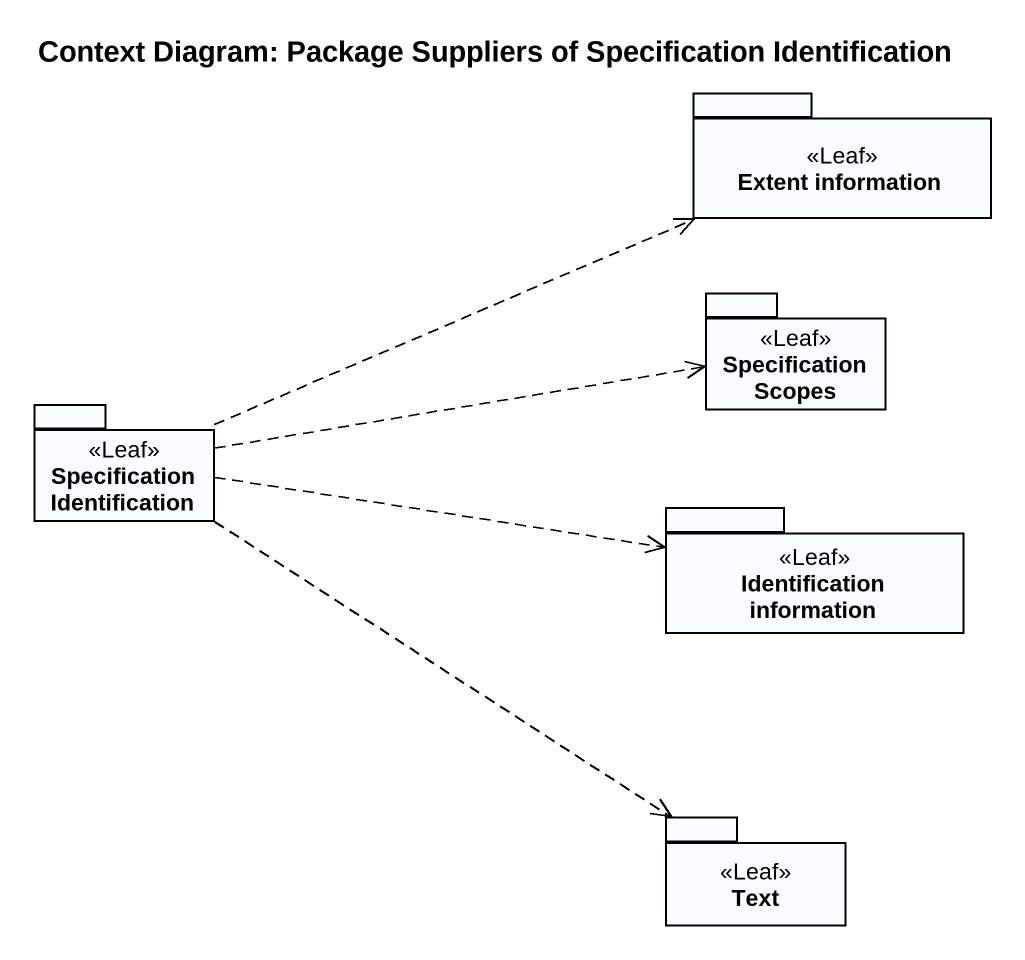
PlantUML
@startuml
title Context Diagram: Package Suppliers of Specification Identification
package "Extent information" as Extent_information <<Leaf>> {
}
package "Specification Scopes" as Specification_Scopes <<Leaf>> {
}
package "Specification Identification" as Specification_Identification <<Leaf>> {
}
package "Identification information" as Identification_information <<Leaf>> {
}
package Text <<Leaf>> {
}
Specification_Identification .right.> Extent_information
Specification_Identification .right.> Specification_Scopes
Specification_Identification .right.> Identification_information
Specification_Identification ..> Text
@enduml
